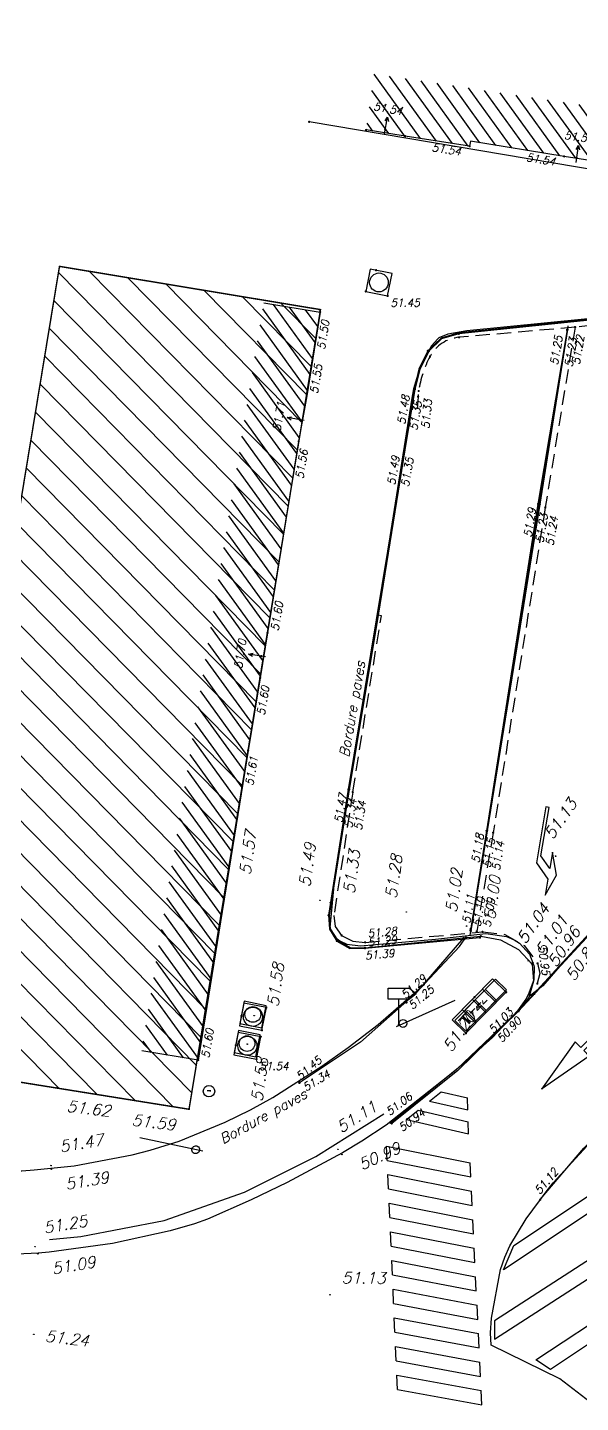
# Model space of a CAD drawing. Extents: x 661856 to 662117, y 6866905 to 6867165.
# Drawn here: x 662063.89 to 662083.25, y 6867091.68 to 6867139.79 of the extents above; entities that cross this region are included whole.
import ezdxf
from ezdxf.enums import TextEntityAlignment as Align

# ---------------------------------------------------------------- set-up
doc = ezdxf.new("R2010")
doc.units = 0
doc.linetypes.add('CONTINU', pattern=[0])
doc.linetypes.add('DISCONTINU', pattern=[0.75, 0.5, -0.25])
doc.layers.get('0').update_dxf_attribs({"linetype": 'CONTINUOUS'})
for name, color, linetype in [('BATI_PUBLIC', 7, 'CONTINU'), ('BORDURE', 7, 'CONTINU'), ('COTE_ALTI', 8, 'CONTINU'), ('FLECHAGE', 6, 'CONTINU'), ('GEO_ALTI-PIC', 7, 'CONTINUOUS'), ('GEO_ALTI-PIC_REGARDS', 5, 'CONTINUOUS'), ('GEO_ALTI-PIC_SEUILS', 1, 'CONTINUOUS'), ('GEO_ALTICOT', 7, 'CONTINUOUS'), ('GEO_BATI_DUR', 44, 'CONTINUOUS'), ('GEO_BATI_HACHURE', 44, 'CONTINUOUS'), ('GEO_BATI_SEUIL', 7, 'CONTINUOUS'), ('GEO_BORDURE', 7, 'CONTINUOUS'), ('GEO_CHANGE_REVET', 252, 'DISCONTINU'), ('GEO_ESCALIER', 7, 'CONTINUOUS'), ('GEO_LIGNE_CONT', 252, 'CONTINUOUS'), ('GEO_PANNEAU', 7, 'CONTINUOUS'), ('GEO_REGARD', 7, 'CONTINUOUS'), ('GEO_TEL_S', 6, 'CONTINUOUS'), ('GEO_TROTTOIR_BAS', 7, 'CONTINUOUS'), ('GEO_TROTTOIR_HAUT', 252, 'CONTINUOUS'), ('MARQ-SOL', 6, 'CONTINU'), ('MOB-URB_GLISSI', 6, 'CONTINU'), ('NOM_DE_VOIE', 7, 'CONTINU'), ('OBJET_ASSAINIS', 5, 'CONTINU'), ('OBJET_EAU', 4, 'CONTINU'), ('OBJET_TELECOM', 4, 'CONTINU'), ('PASSAGE_PIETON', 6, 'CONTINU'), ('SIGNAL-VERTICA', 6, 'CONTINU')]:
    doc.layers.add(name, color=color, linetype=linetype)
doc.styles.add('ITALIC', font='italic.shx', dxfattribs={"height": 0.6})
doc.styles.add('ROMANS', font='romans.shx', dxfattribs={"width": 0.95, "oblique": 13.5, "height": 5})
doc.styles.get("Standard").update_dxf_attribs({"font": 'ARIALUNI.ttf', "height": 2})

# ---------------------------------------------------------------- blocks, each defined once
blk = doc.blocks.new('PTTOPO')
at = {"color": 0, "const_width": 0.04}
blk.add_lwpolyline([(0, 0.02, 1), (0, -0.02, 1)], format="xyb", close=True, dxfattribs=at)
at = {"color": 0}
blk.add_point((0, 0), dxfattribs=at)
at = {"layer": 'GEO_ALTICOT', "style": 'ROMANS', "oblique": 13.5, "width": 0.95}
blk.add_attdef('ALT', text='', height=0.28, dxfattribs=at).set_placement((0.1, -0.1), align=Align.TOP_LEFT)
blk = doc.blocks.new('P013', base_point=(17.75, 45))
for p, q in [((17.709, 45.199), (17.75, 45.299)), ((17.75, 44.899), (17.75, 45.299)), ((17.75, 45.299), (17.789, 45.199))]:
    blk.add_line(p, q)
blk = doc.blocks.new('P349')
at = {"flags": 128}
blk.add_lwpolyline([(0.999, 0), (0.999, 0.999), (0, 0.999), (0, 0)], close=True, dxfattribs=at)
blk.add_circle((0.5, 0.5), 0.416)
blk = doc.blocks.new('P707', base_point=(80.25, 76.5))
for p, q in [((79.75, 77.699), (79.75, 78.199)), ((79.75, 78.199), (80.749, 78.199)), ((80.25, 77.699), (79.75, 77.699)), ((80.25, 76.5), (80.25, 77.699)), ((80.749, 77.699), (80.25, 77.699)), ((80.749, 78.199), (81.049, 77.949)), ((81.049, 77.949), (80.749, 77.699))]:
    blk.add_line(p, q)
blk = doc.blocks.new('P384')
for p, q in [((0, 1), (0, 0)), ((0, 1), (1, 1)), ((0.25, 0), (0.25, 1)), ((0.5, 0), (0.5, 1)), ((0.75, 0), (0.75, 1)), ((1, 1), (1, 0)), ((0, 0), (1, 0))]:
    blk.add_line(p, q)
at = {"style": 'ROMANS', "oblique": 13.5, "width": 0.95}
blk.add_text('TEL', height=0.2, dxfattribs=at).set_placement((0.254, 0.413))
blk = doc.blocks.new('*X199')
at = {"layer": 'BATI_PUBLIC', "color": 7, "linetype": 'CONTINU'}
for p, q in [((610702.99, 133637.012), (610711.099, 133628.903)), ((610704.074, 133637.059), (610711.251, 133629.882)), ((610705.416, 133636.849), (610711.404, 133630.861)), ((610706.758, 133636.638), (610711.556, 133631.84)), ((610702.837, 133636.033), (610710.946, 133627.924)), ((610708.099, 133636.428), (610711.708, 133632.819)), ((610709.441, 133636.217), (610711.861, 133633.798)), ((610710.783, 133636.007), (610712.013, 133634.777)), ((610712.125, 133635.796), (610712.166, 133635.755)), ((610702.685, 133635.054), (610710.794, 133626.945)), ((610702.532, 133634.076), (610710.641, 133625.966)), ((610702.379, 133633.097), (610710.489, 133624.987)), ((610702.227, 133632.118), (610710.336, 133624.008)), ((610702.074, 133631.14), (610710.184, 133623.03)), ((610701.921, 133630.161), (610710.031, 133622.051)), ((610701.769, 133629.182), (610709.879, 133621.072)), ((610701.616, 133628.203), (610709.727, 133620.093)), ((610701.463, 133627.225), (610709.574, 133619.114)), ((610701.311, 133626.246), (610709.422, 133618.135)), ((610701.158, 133625.267), (610709.269, 133617.156)), ((610701.005, 133624.289), (610709.117, 133616.177)), ((610700.853, 133623.31), (610708.964, 133615.198)), ((610700.7, 133622.331), (610708.812, 133614.219)), ((610700.547, 133621.352), (610708.659, 133613.24)), ((610700.395, 133620.374), (610708.507, 133612.261)), ((610672.161, 133619.191), (610683.569, 133607.784)), ((610700.242, 133619.395), (610708.354, 133611.283)), ((610673.511, 133618.973), (610684.919, 133607.565)), ((610674.861, 133618.755), (610686.269, 133607.346)), ((610671.573, 133618.648), (610682.219, 133608.003)), ((610676.21, 133618.537), (610687.619, 133607.127)), ((610677.56, 133618.318), (610688.97, 133606.909)), ((610700.089, 133618.416), (610708.202, 133610.304)), ((610678.909, 133618.1), (610690.32, 133606.69)), ((610680.259, 133617.882), (610691.67, 133606.471)), ((610671.422, 133617.668), (610680.869, 133608.221)), ((610681.609, 133617.664), (610693.02, 133606.252)), ((610682.958, 133617.445), (610694.37, 133606.033)), ((610699.937, 133617.438), (610708.05, 133609.325)), ((610684.308, 133617.227), (610695.72, 133605.815)), ((610685.658, 133617.009), (610697.071, 133605.596)), ((610687.007, 133616.791), (610698.007, 133605.791)), ((610671.27, 133616.688), (610679.519, 133608.439)), ((610688.357, 133616.572), (610698.166, 133606.763)), ((610689.707, 133616.354), (610698.324, 133607.736)), ((610699.784, 133616.459), (610707.897, 133608.346)), ((610691.056, 133616.136), (610698.483, 133608.709)), ((610692.406, 133615.917), (610699.252, 133609.071)), ((610671.119, 133615.708), (610678.19, 133608.638)), ((610693.755, 133615.699), (610700.586, 133608.869)), ((610695.105, 133615.481), (610701.919, 133608.667)), ((610699.631, 133615.48), (610707.253, 133607.858)), ((610696.455, 133615.263), (610703.253, 133608.464)), ((610697.804, 133615.044), (610704.586, 133608.262)), ((610670.968, 133614.728), (610676.86, 133608.836)), ((610699.154, 133614.826), (610705.92, 133608.06)), ((610670.816, 133613.748), (610675.53, 133609.034)), ((610670.665, 133612.768), (610674.2, 133609.233)), ((610670.514, 133611.788), (610672.871, 133609.431)), ((610670.362, 133610.808), (610671.541, 133609.63))]:
    blk.add_line(p, q, dxfattribs=at)
blk = doc.blocks.new('P25100')
at = {"linetype": 'CONTINUOUS'}
for p, q in [((0.000151, 0.017909), (0.000151, -0.000871)), ((0.000151, 0.017909), (0.500962, 0.017909)), ((0.500962, 0.017909), (0.500962, 0.086771)), ((0.500962, 0.086771), (1.001772, -0.000871)), ((0.000151, -0.019652), (0.000151, -0.000871)), ((0.000151, -0.019652), (0.500962, -0.019652)), ((0.500962, -0.088513), (1.001772, -0.000871)), ((0.500962, -0.019652), (0.500962, -0.088513)), ((0.500962, -0.088513), (0.500962, -0.069733))]:
    blk.add_line(p, q, dxfattribs=at)
blk = doc.blocks.new('P2520A')
at = {"linetype": 'CONTINUOUS'}
for p, q in [((1.117569, 0.344175), (0.745142, 0.213826)), ((1.489995, 0.213826), (1.117569, 0.344175)), ((0.838249, 0.027613), (0.000289, 0.027613)), ((0.000289, 0.027613), (0.000289, -0.028251)), ((0.745142, 0.213826), (1.024462, 0.213826)), ((1.024462, 0.213826), (0.838249, 0.027613)), ((0.968598, -0.028251), (1.210675, 0.213826)), ((1.210675, 0.213826), (1.489995, 0.213826)), ((0.000289, -0.028251), (0.968598, -0.028251))]:
    blk.add_line(p, q, dxfattribs=at)
blk = doc.blocks.new('P20100')
for p, q in [((0, 0.994), (0, 0)), ((0.999, 0.994), (0, 0.994)), ((0.999, 0), (0.999, 0.994)), ((0, 0), (0.999, 0))]:
    blk.add_line(p, q)
blk.add_circle((0.496, 0.492), 0.35)
blk = doc.blocks.new('P21100', base_point=(1, 1))
blk.add_circle((1, 1), 1)
blk.add_text('-', height=2.15).set_placement((0.5, 0.25), (1.5, 0.25), align=Align.ALIGNED)
blk = doc.blocks.new('P30600')
at = {"color": 0}
blk.add_circle((0, 0), 0.05, dxfattribs=at)
blk.add_attdef('COTE30600', text='', height=0.3).set_placement((-0.3, -0.6), align=Align.RIGHT)
blk = doc.blocks.new('P30300')
at = {"color": 0}
blk.add_circle((0, 0), 0.05, dxfattribs=at)
blk.add_attdef('COTE30300', (0.3, -0.6), '', height=0.3)
blk = doc.blocks.new('P30500')
at = {"color": 0}
blk.add_circle((0, 0), 0.05, dxfattribs=at)
blk.add_attdef('COTE30500', text='', height=0.3).set_placement((-0.3, -0.15), align=Align.RIGHT)
blk = doc.blocks.new('P30200')
at = {"color": 0}
blk.add_circle((0, 0), 0.05, dxfattribs=at)
blk.add_attdef('COTE30200', (0.3, -0.15), '', height=0.3)
blk = doc.blocks.new('P30100')
at = {"color": 0}
blk.add_circle((0, 0), 0.05, dxfattribs=at)
blk.add_attdef('COTE30100', (0.3, 0.3), '', height=0.3)
blk = doc.blocks.new('SU305')
at = {"color": 0, "linetype": 'CONTINUOUS'}
for points in [[(-0.126, 0), (1, 0.001)], [(-0.065, 0), (-0.061, 0.029), (-0.048, 0.045), (-0.032, 0.06), (-0.009, 0.068), (0.014, 0.068), (0.031, 0.062), (0.046, 0.052), (0.058, 0.038), (0.066, 0.023), (0.068, 0), (0.064, -0.02), (0.057, -0.034), (0.048, -0.047), (0.036, -0.058), (0.019, -0.065), (-0.002, -0.067), (-0.021, -0.063), (-0.034, -0.058), (-0.052, -0.042), (-0.059, -0.029), (-0.063, -0.018), (-0.065, -0.001)]]:
    blk.add_lwpolyline(points, dxfattribs=at)
blk = doc.blocks.new('P27600')
for points in [[(0, 0), (1, 0), (1, 0.4), (0, 0.4), (0, 0)], [(0.25, 0), (0.25, 0.4), (0.5, 0.4), (0.5, 0), (0.75, 0), (0.75, 0.4)]]:
    blk.add_lwpolyline(points)
blk.add_text('T', height=0.288964).set_placement((0.023187, 0.061513))

msp = doc.modelspace()

# ---------------------------------------------------------------- hatches: boundary and pattern name
at = {"layer": 'GEO_BATI_HACHURE'}
h = msp.add_hatch(dxfattribs=at)
h.set_pattern_fill('_U', color=256, scale=0.4, angle=-54.1899, style=0, pattern_type=0)
h.set_pattern_definition([(305.8101293014, (0, 0), (0.324384156739, 0.234040421417), [])])
h.paths.add_polyline_path([(662076.021, 6867138.169), (662075.743, 6867136.205), (662077.105, 6867135.988), (662079.364, 6867135.633), (662079.392, 6867135.811), (662082.67, 6867135.281), (662083.567, 6867135.134), (662086.532, 6867134.647), (662086.565, 6867134.401), (662088.046, 6867134.167), (662088.147, 6867134.374), (662089.287, 6867134.2), (662090.146, 6867134.06), (662092.64, 6867133.642), (662092.616, 6867133.535), (662093.167, 6867133.449), (662093.247, 6867133.811), (662093.372, 6867133.836), (662094.283, 6867139.47), (662092.309, 6867139.79), (662091.668, 6867135.827)])
h = msp.add_hatch(dxfattribs=at)
h.set_pattern_fill('_U', color=256, scale=0.4, angle=-54.1172, style=0, pattern_type=0)
h.set_pattern_definition([(305.882773401, (0, 0), (0.32408716122, 0.234451512965), [])])
h.paths.add_polyline_path([(662074.132, 6867129.835), (662073.662, 6867126.908), (662073.381, 6867125.31), (662072.291, 6867118.61), (662072.032, 6867117.037), (662071.611, 6867114.496), (662069.862, 6867103.664), (662067.888, 6867103.987), (662072.158, 6867130.157)])

# ---------------------------------------------------------------- linework, layer by layer
at = {"layer": 'BATI_PUBLIC', "color": 7, "linetype": 'CONTINU', "const_width": 0.05}
msp.add_lwpolyline([(662033.504, 6867113.748), (662031.966, 6867104.318), (662041.337, 6867102.838), (662059.668, 6867099.706), (662060.307, 6867103.424), (662069.544, 6867101.943), (662074.146, 6867129.92), (662065.01, 6867131.433), (662061.316, 6867109.006)], dxfattribs=at)
at = {"layer": 'BORDURE', "color": 7, "linetype": 'CONTINUOUS'}
for points in [[(662084.913, 6867129.736), (662079.262, 6867129.178), (662078.601, 6867129.059), (662078.283, 6867128.927), (662078.249, 6867128.895), (662078.036, 6867128.653), (662077.628, 6867127.919), (662077.398, 6867127.145), (662077.339, 6867126.823), (662075.874, 6867117.561), (662074.623, 6867109.903), (662074.472, 6867108.304), (662074.515, 6867108.158), (662074.68, 6867107.944), (662074.827, 6867107.836), (662075.072, 6867107.724), (662075.545, 6867107.66), (662078.167, 6867107.891), (662079.932, 6867108.088), (662080.659, 6867107.992), (662080.921, 6867107.875), (662081.105, 6867107.755), (662081.457, 6867107.371), (662081.616, 6867106.976), (662081.624, 6867106.928), (662081.61, 6867106.472), (662081.419, 6867105.941), (662081.33, 6867105.792), (662081.035, 6867105.388), (662080.169, 6867104.454), (662078.987, 6867103.402), (662078.826, 6867103.263), (662076.447, 6867101.391), (662075.597, 6867100.824), (662074.92, 6867100.416), (662072.98, 6867099.384), (662071.714, 6867098.772), (662070.185, 6867098.094), (662069.74, 6867097.94), (662068.884, 6867097.692), (662066.867, 6867097.25), (662064.654, 6867096.944), (662064.266, 6867096.906), (662062.503, 6867096.823)], [(662079.389, 6867108.027), (662079.81, 6867110.696), (662080.815, 6867116.97), (662082.812, 6867129.354)], [(662086.489, 6867111.424), (662084.905, 6867109.539), (662082.441, 6867106.861), (662081.925, 6867106.26), (662081.449, 6867105.885)], [(662059.766, 6867099.867), (662061.026, 6867099.785), (662063.691, 6867099.79), (662064.124, 6867099.82), (662065.52, 6867099.969), (662067.55, 6867100.346), (662068.189, 6867100.512), (662069.198, 6867100.832), (662070.811, 6867101.489), (662071.693, 6867101.924), (662072.476, 6867102.357), (662074.191, 6867103.449), (662075.119, 6867104.109), (662076.162, 6867104.911), (662077.781, 6867106.324), (662077.797, 6867106.339), (662079.013, 6867107.636), (662079.254, 6867107.982)]]:
    msp.add_lwpolyline(points, dxfattribs=at)
at = {"layer": 'GEO_BATI_DUR'}
for p, q in [((662077.105, 6867135.988, 51.54), (662075.743, 6867136.205, 51.539)), ((662079.364, 6867135.633, 51.539), (662077.105, 6867135.988, 51.54)), ((662079.392, 6867135.811, 51.546), (662079.364, 6867135.633, 51.546)), ((662082.67, 6867135.281, 51.546), (662079.392, 6867135.811, 51.546)), ((662083.567, 6867135.134, 51.542), (662082.67, 6867135.281, 51.541)), ((662072.158, 6867130.157, 51.499), (662074.132, 6867129.835, 51.499)), ((662074.132, 6867129.835, 51.499), (662073.662, 6867126.908, 51.549)), ((662073.662, 6867126.908, 51.549), (662073.381, 6867125.31, 51.558)), ((662073.381, 6867125.31, 51.558), (662072.291, 6867118.61, 51.597)), ((662072.291, 6867118.61, 51.597), (662072.032, 6867117.037, 51.603)), ((662072.032, 6867117.037, 51.603), (662071.611, 6867114.496, 51.607)), ((662071.611, 6867114.496, 51.607), (662069.862, 6867103.664, 51.601)), ((662069.862, 6867103.664, 51.499), (662067.888, 6867103.987, 51.499))]:
    msp.add_line(p, q, dxfattribs=at)
at = {"layer": 'GEO_BORDURE'}
msp.add_polyline3d([(662079.155, 6867107.936, 51.113), (662077.473, 6867105.992, 51.187), (662075.546, 6867104.292, 51.261), (662073.409, 6867102.864, 51.335)], dxfattribs=at)
at = {"layer": 'GEO_CHANGE_REVET', "elevation": 51.222, "flags": 128}
msp.add_lwpolyline([(662083.056, 6867129.307), (662078.995, 6867128.95, 0.253239), (662077.978, 6867128.279, 0.086009), (662077.58, 6867127.072), (662077.562, 6867126.873), (662077.517, 6867126.375), (662077.328, 6867126.407)], format="xyb", dxfattribs=at)
at = {"layer": 'GEO_CHANGE_REVET'}
for points in [[(662097.486, 6867132.839, 50.903), (662096.257, 6867131.98, 50.948), (662094.893, 6867131.358, 50.993), (662091.942, 6867130.476, 51.069), (662088.912, 6867129.92, 51.144), (662083.056, 6867129.307, 51.222)], [(662083.056, 6867129.307, 51.222), (662082.012, 6867122.997, 51.236), (662080.187, 6867111.617, 51.137), (662079.614, 6867108.167, 51.088)], [(662075.273, 6867113.04, 51.341), (662076.275, 6867119.207, 51.362), (662076.159, 6867119.225, 51.362)], [(662075.273, 6867113.04, 51.341), (662074.614, 6867108.727, 51.314), (662074.656, 6867108.339, 51.312), (662074.885, 6867108.024, 51.31), (662075.272, 6867107.82, 51.294), (662075.707, 6867107.782, 51.279), (662079.817, 6867108.149, 51.087), (662080.593, 6867108.06, 51.053), (662081.272, 6867107.673, 51.019), (662081.743, 6867107.049, 50.985), (662081.821, 6867106.694, 50.965), (662081.734, 6867106.34, 50.945)]]:
    msp.add_polyline3d(points, dxfattribs=at)
at = {"layer": 'GEO_ESCALIER'}
msp.add_polyline3d([(662094.408, 6867139.457, 51.367), (662093.36, 6867133.181, 51.268), (662073.748, 6867136.488, 51.447)], dxfattribs=at)
at = {"layer": 'GEO_LIGNE_CONT'}
msp.add_polyline3d([(662081.835, 6867098.781, 51.121), (662083.358, 6867100.579, 51.087), (662085.231, 6867102.412, 51.101), (662087.994, 6867105.259, 51.088), (662090.489, 6867108.362, 51.044), (662091.549, 6867109.8, 51.049), (662095.102, 6867114.826, 50.974), (662097.41, 6867117.823, 50.93), (662095.405, 6867114.594, 50.964), (662093.975, 6867111.959, 50.996), (662093.038, 6867110.186, 50.998), (662091.898, 6867107.732, 50.998), (662090.344, 6867103.979, 51.055), (662087.865, 6867097.445, 51.079), (662087.254, 6867095.629, 51.081)], dxfattribs=at)
at = {"layer": 'GEO_TROTTOIR_BAS'}
for points in [[(662096.403, 6867132.323, 50.969), (662094.823, 6867131.534, 51.004), (662092.912, 6867130.911, 51.041), (662088.94, 6867130.11, 51.154), (662078.987, 6867129.074, 51.299), (662078.386, 6867128.901, 51.309), (662077.938, 6867128.465, 51.318), (662077.625, 6867127.824, 51.335), (662077.451, 6867127.132, 51.353), (662077.092, 6867125.014, 51.355)], [(662082.796, 6867129.221, 51.23), (662081.821, 6867123.108, 51.227), (662079.975, 6867111.688, 51.146), (662079.406, 6867108.181, 51.1)], [(662077.092, 6867125.014, 51.355), (662076.159, 6867119.225, 51.362), (662075.148, 6867113.125, 51.344)], [(662090.522, 6867117.039, 50.823), (662089.546, 6867115.564, 50.763), (662086.912, 6867111.809, 50.858), (662086.2, 6867110.89, 50.864), (662085.405, 6867110.042, 50.871), (662081.074, 6867105.371, 50.9), (662078.953, 6867103.3, 50.919), (662076.638, 6867101.448, 50.938)], [(662075.148, 6867113.125, 51.344), (662074.45, 6867108.735, 51.313)], [(662074.45, 6867108.735, 51.313), (662074.489, 6867108.261, 51.314), (662074.744, 6867107.861, 51.316), (662075.189, 6867107.608, 51.3), (662075.7, 6867107.595, 51.285), (662079.155, 6867107.936, 51.113), (662079.756, 6867107.997, 51.098), (662080.451, 6867107.87, 51.065), (662081.072, 6867107.534, 51.032), (662081.558, 6867107.022, 50.999), (662081.606, 6867106.424, 50.966), (662081.437, 6867105.849, 50.933), (662081.074, 6867105.371, 50.9)]]:
    msp.add_polyline3d(points, dxfattribs=at)
at = {"layer": 'GEO_TROTTOIR_HAUT'}
for points in [[(662099.035, 6867138.281, 51.107), (662098.062, 6867134.302, 51.075), (662097.855, 6867133.715, 51.062), (662097.437, 6867133.111, 51.057), (662096.946, 6867132.685, 51.071), (662096.39, 6867132.348, 51.084), (662094.806, 6867131.563, 51.113), (662092.911, 6867130.939, 51.157), (662088.954, 6867130.12, 51.253), (662078.985, 6867129.105, 51.414), (662078.368, 6867128.923, 51.424), (662077.904, 6867128.479, 51.434), (662077.588, 6867127.834, 51.457), (662077.427, 6867127.135, 51.48), (662077.07, 6867124.999, 51.494), (662075.119, 6867113.127, 51.467), (662074.428, 6867108.731, 51.423), (662074.466, 6867108.245, 51.432), (662074.721, 6867107.829, 51.44), (662075.177, 6867107.569, 51.414), (662075.702, 6867107.576, 51.387), (662079.726, 6867107.952, 51.175)], [(662082.775, 6867129.211, 51.248), (662081.757, 6867123.118, 51.294), (662079.954, 6867111.684, 51.179), (662079.39, 6867108.206, 51.11)], [(662095.382, 6867125.602, 51.017), (662093.237, 6867121.616, 51.013), (662090.931, 6867117.721, 51.008), (662086.893, 6867111.833, 50.968), (662085.365, 6867110.072, 50.934), (662081.076, 6867105.403, 51.034), (662078.922, 6867103.343, 51.047), (662076.602, 6867101.471, 51.059)]]:
    msp.add_polyline3d(points, dxfattribs=at)
at = {"layer": 'MARQ-SOL', "color": 6, "linetype": 'CONTINUOUS'}
msp.add_lwpolyline([(662084.644, 6867090.884), (662082.524, 6867092.517), (662080.119, 6867093.689), (662080.092, 6867094.119), (662080.132, 6867094.629), (662080.44, 6867096.336), (662080.594, 6867096.769), (662080.772, 6867097.163), (662081.341, 6867098.115), (662082.039, 6867099.05), (662082.293, 6867099.369), (662083.604, 6867100.806), (662083.638, 6867100.839), (662085.482, 6867102.629), (662087.802, 6867104.998), (662088.48, 6867105.78), (662089.755, 6867107.371), (662089.92, 6867107.582), (662091.646, 6867109.887), (662093.869, 6867113.072), (662096.664, 6867116.858)], dxfattribs=at)
for points in [[(662089.737, 6867103.048, 51.079), (662089.426, 6867102.236, 51.09), (662080.552, 6867096.331, 51.181), (662080.911, 6867097.172, 51.169)], [(662080.241, 6867094.538, 51.165), (662080.234, 6867093.898, 51.154), (662088.259, 6867099.079, 51.107), (662088.546, 6867099.901, 51.096)], [(662087.493, 6867097.003, 51.127), (662087.204, 6867096.172, 51.135), (662082.195, 6867092.843, 51.159), (662081.677, 6867093.174, 51.145)]]:
    msp.add_polyline3d(points, close=True, dxfattribs=at)
at = {"layer": 'MOB-URB_GLISSI', "color": 6, "linetype": 'CONTINUOUS'}
msp.add_lwpolyline([(662065.754, 6867097.491), (662068.675, 6867098.054), (662071.481, 6867099.04), (662073.987, 6867100.295), (662076.361, 6867101.785)], dxfattribs=at)
at = {"layer": 'MOB-URB_GLISSI', "color": 6, "linetype": 'CONTINU'}
msp.add_lwpolyline([(662064.661, 6867097.387), (662065.754, 6867097.491)], dxfattribs=at)
at = {"layer": 'PASSAGE_PIETON', "color": 6, "linetype": 'CONTINU'}
for p, q in [((662077.964, 6867102.228), (662078.369, 6867102.547)), ((662078.369, 6867102.547), (662079.292, 6867102.341)), ((662079.304, 6867101.923), (662079.292, 6867102.341)), ((662077.154, 6867101.59), (662077.559, 6867101.909)), ((662077.559, 6867101.909), (662079.316, 6867101.506)), ((662077.964, 6867102.228), (662079.304, 6867101.923)), ((662077.154, 6867101.59), (662079.328, 6867101.088)), ((662079.328, 6867101.088), (662079.316, 6867101.506)), ((662076.482, 6867100.156), (662076.46, 6867100.657)), ((662076.46, 6867100.657), (662079.386, 6867100.072)), ((662076.482, 6867100.156), (662079.41, 6867099.574)), ((662079.41, 6867099.574), (662079.386, 6867100.072)), ((662076.527, 6867099.154), (662076.504, 6867099.655)), ((662076.504, 6867099.655), (662079.434, 6867099.075)), ((662076.527, 6867099.154), (662079.457, 6867098.577)), ((662079.457, 6867098.577), (662079.434, 6867099.075)), ((662076.571, 6867098.152), (662076.549, 6867098.653)), ((662076.549, 6867098.653), (662079.481, 6867098.079)), ((662076.571, 6867098.152), (662079.505, 6867097.581)), ((662079.505, 6867097.581), (662079.481, 6867098.079)), ((662076.616, 6867097.151), (662076.594, 6867097.651)), ((662076.594, 6867097.651), (662079.528, 6867097.083)), ((662076.616, 6867097.151), (662079.552, 6867096.584)), ((662079.552, 6867096.584), (662079.528, 6867097.083)), ((662076.661, 6867096.149), (662076.638, 6867096.65)), ((662076.638, 6867096.65), (662079.576, 6867096.086)), ((662076.661, 6867096.149), (662079.599, 6867095.588)), ((662079.599, 6867095.588), (662079.576, 6867096.086)), ((662076.705, 6867095.147), (662076.683, 6867095.648)), ((662076.683, 6867095.648), (662079.623, 6867095.09)), ((662076.705, 6867095.147), (662079.647, 6867094.592)), ((662079.647, 6867094.592), (662079.623, 6867095.09)), ((662076.75, 6867094.145), (662076.727, 6867094.646)), ((662076.727, 6867094.646), (662079.67, 6867094.094)), ((662076.75, 6867094.145), (662079.694, 6867093.595)), ((662079.694, 6867093.595), (662079.67, 6867094.094)), ((662076.794, 6867093.143), (662076.772, 6867093.644)), ((662076.772, 6867093.644), (662079.718, 6867093.097)), ((662076.794, 6867093.143), (662079.741, 6867092.599)), ((662076.839, 6867092.141), (662076.817, 6867092.642)), ((662076.817, 6867092.642), (662079.765, 6867092.101)), ((662079.741, 6867092.599), (662079.718, 6867093.097)), ((662076.839, 6867092.141), (662079.789, 6867091.603)), ((662079.789, 6867091.603), (662079.765, 6867092.101))]:
    msp.add_line(p, q, dxfattribs=at)

# ---------------------------------------------------------------- block references
at = {"layer": 'BATI_PUBLIC', "color": 7, "linetype": 'CONTINU', "rotation": 359.5109627095217}
msp.add_blockref('*X199', (50243.611, 6738711.553), dxfattribs=at)
at = {"layer": 'COTE_ALTI', "color": 8}
ref = msp.add_blockref('P30100', (662082.372, 6867110.798, 51.133), dxfattribs=dict(at, xscale=0.1999999998396623, yscale=0.1999999998396623, rotation=55.31096356693842))
ref.add_attrib('COTE30100', '51.13', (662082.271, 6867111.354, 51.133), dxfattribs={"color": 8, "height": 0.4, "rotation": 55.311, "style": 'ITALIC'})
ref = msp.add_blockref('P30300', (662070.852, 6867109.835, 51.57), dxfattribs=dict(at, xscale=0.1999999997794366, yscale=0.1999999997794366, rotation=82.31096289745125))
ref.add_attrib('COTE30300', '51.57', (662071.699, 6867110.124, 51.57), dxfattribs={"color": 8, "height": 0.4, "rotation": 82.311, "style": 'ITALIC'})
ref = msp.add_blockref('P30100', (662074.126, 6867109.254, 51.493), dxfattribs=dict(at, xscale=0.1999999997794366, yscale=0.1999999997794366, rotation=82.31096289745125))
ref.add_attrib('COTE30100', '51.49', (662073.784, 6867109.704, 51.493), dxfattribs={"color": 8, "height": 0.4, "rotation": 82.311, "style": 'ITALIC'})
ref = msp.add_blockref('P30300', (662074.49, 6867109.173, 51.334), dxfattribs=dict(at, xscale=0.1999999997794366, yscale=0.1999999997794366, rotation=82.31096289745125))
ref.add_attrib('COTE30300', '51.33', (662075.336, 6867109.462, 51.334), dxfattribs={"color": 8, "height": 0.4, "rotation": 82.311, "style": 'ITALIC'})
ref = msp.add_blockref('P30100', (662077.151, 6867108.845, 51.284), dxfattribs=dict(at, xscale=0.1999999997794366, yscale=0.1999999997794366, rotation=82.31096289745125))
ref.add_attrib('COTE30100', '51.28', (662076.808, 6867109.295, 51.284), dxfattribs={"color": 8, "height": 0.4, "rotation": 82.311, "style": 'ITALIC'})
ref = msp.add_blockref('P30100', (662079.259, 6867108.352, 51.019), dxfattribs=dict(at, xscale=0.1999999997794366, yscale=0.1999999997794366, rotation=82.31096289745125))
ref.add_attrib('COTE30100', '51.02', (662078.916, 6867108.802, 51.019), dxfattribs={"color": 8, "height": 0.4, "rotation": 82.311, "style": 'ITALIC'})
ref = msp.add_blockref('P30300', (662079.405, 6867108.268, 51.004), dxfattribs=dict(at, xscale=0.1999999997794366, yscale=0.1999999997794366, rotation=82.31096289745125))
ref.add_attrib('COTE30300', '51.00', (662080.252, 6867108.557, 51.004), dxfattribs={"color": 8, "height": 0.4, "rotation": 82.311, "style": 'ITALIC'})
ref = msp.add_blockref('P30100', (662081.417, 6867107.14, 51.037), dxfattribs=dict(at, xscale=0.1999999998396623, yscale=0.1999999998396623, rotation=55.31096356693842))
ref.add_attrib('COTE30100', '51.04', (662081.315, 6867107.696, 51.037), dxfattribs={"color": 8, "height": 0.4, "rotation": 55.311, "style": 'ITALIC'})
ref = msp.add_blockref('P30200', (662081.576, 6867107.069, 51.008), dxfattribs=dict(at, xscale=0.1999999998396623, yscale=0.1999999998396623, rotation=55.31096356693842))
ref.add_attrib('COTE30200', '51.01', (662081.968, 6867107.284, 51.008), dxfattribs={"color": 8, "height": 0.4, "rotation": 55.311, "style": 'ITALIC'})
ref = msp.add_blockref('P30200', (662082.003, 6867106.664, 50.956), dxfattribs=dict(at, xscale=0.1999999998396623, yscale=0.1999999998396623, rotation=55.31096356693842))
ref.add_attrib('COTE30200', '50.96', (662082.395, 6867106.879, 50.956), dxfattribs={"color": 8, "height": 0.4, "rotation": 55.311, "style": 'ITALIC'})
ref = msp.add_blockref('P30300', (662082.14, 6867106.52, 50.876), dxfattribs=dict(at, xscale=0.1999999998396623, yscale=0.1999999998396623, rotation=55.31096356693842))
ref.add_attrib('COTE30300', '50.88', (662083.026, 6867106.394, 50.876), dxfattribs={"color": 8, "height": 0.4, "rotation": 55.311, "style": 'ITALIC'})
ref = msp.add_blockref('P30300', (662071.823, 6867105.216, 51.583), dxfattribs=dict(at, xscale=0.1999999997794366, yscale=0.1999999997794366, rotation=82.31096289745125))
ref.add_attrib('COTE30300', '51.58', (662072.669, 6867105.506, 51.583), dxfattribs={"color": 8, "height": 0.4, "rotation": 82.311, "style": 'ITALIC'})
ref = msp.add_blockref('P30500', (662079.675, 6867105.623, 51.2), dxfattribs=dict(at, xscale=0.1999999998396623, yscale=0.1999999998396623, rotation=55.31096356693842))
ref.add_attrib('COTE30500', '51.20', dxfattribs={"color": 8, "height": 0.4, "rotation": 55.311, "style": 'ITALIC'}).set_placement((662079.611, 6867105.181, 51.2), align=Align.RIGHT)
ref = msp.add_blockref('P30600', (662071.581, 6867104.22, 51.584), dxfattribs=dict(at, xscale=0.1999999997794366, yscale=0.1999999997794366, rotation=82.31096289745125))
ref.add_attrib('COTE30600', '51.58', dxfattribs={"color": 8, "height": 0.4, "rotation": 82.311, "style": 'ITALIC'}).set_placement((662072.321, 6867103.717, 51.584), align=Align.RIGHT)
ref = msp.add_blockref('P30300', (662064.938, 6867102.705, 51.617), dxfattribs=dict(at, xscale=0.2000000000407666, yscale=0.2000000000407666, rotation=353.2109651815743))
ref.add_attrib('COTE30300', '51.62', (662065.241, 6867101.863, 51.617), dxfattribs={"color": 8, "height": 0.4, "rotation": 353.211, "style": 'ITALIC'})
ref = msp.add_blockref('P30600', (662069.544, 6867101.943, 51.595), dxfattribs=dict(at, xscale=0.2000000000407666, yscale=0.2000000000407666, rotation=353.2109651815743))
ref.add_attrib('COTE30600', '51.59', dxfattribs={"color": 8, "height": 0.4, "rotation": 353.211, "style": 'ITALIC'}).set_placement((662069.052, 6867101.196, 51.595), align=Align.RIGHT)
ref = msp.add_blockref('P30100', (662074.755, 6867100.541, 51.108), dxfattribs=dict(at, xscale=0.1999999999976683, yscale=0.1999999999976683, rotation=32.81096422285852))
ref.add_attrib('COTE30100', '51.11', (662074.875, 6867101.094, 51.108), dxfattribs={"color": 8, "height": 0.4, "rotation": 32.811, "style": 'ITALIC'})
ref = msp.add_blockref('P30100', (662064.717, 6867099.974, 51.474), dxfattribs=dict(at, xscale=0.2000000001394733, yscale=0.2000000001394733, rotation=9.41096489302304))
ref.add_attrib('COTE30100', '51.47', (662065.046, 6867100.434, 51.474), dxfattribs={"color": 8, "height": 0.4, "rotation": 9.411, "style": 'ITALIC'})
ref = msp.add_blockref('P30300', (662074.898, 6867100.359, 50.987), dxfattribs=dict(at, xscale=0.2000000001980847, yscale=0.2000000001980847, rotation=24.71096449990091))
ref.add_attrib('COTE30300', '50.99', (662075.595, 6867099.8, 50.987), dxfattribs={"color": 8, "height": 0.4, "rotation": 24.711, "style": 'ITALIC'})
ref = msp.add_blockref('P30300', (662064.722, 6867099.847, 51.386), dxfattribs=dict(at, xscale=0.2000000001394733, yscale=0.2000000001394733, rotation=9.41096489302304))
ref.add_attrib('COTE30300', '51.39', (662065.247, 6867099.123, 51.386), dxfattribs={"color": 8, "height": 0.4, "rotation": 9.411, "style": 'ITALIC'})
ref = msp.add_blockref('P30100', (662064.158, 6867097.135, 51.245), dxfattribs=dict(at, xscale=0.2000000001394733, yscale=0.2000000001394733, rotation=9.41096489302304))
ref.add_attrib('COTE30100', '51.25', (662064.487, 6867097.595, 51.245), dxfattribs={"color": 8, "height": 0.4, "rotation": 9.411, "style": 'ITALIC'})
ref = msp.add_blockref('P30300', (662064.252, 6867096.887, 51.09), dxfattribs=dict(at, xscale=0.2000000001394733, yscale=0.2000000001394733, rotation=9.41096489302304))
ref.add_attrib('COTE30300', '51.09', (662064.777, 6867096.163, 51.09), dxfattribs={"color": 8, "height": 0.4, "rotation": 9.411, "style": 'ITALIC'})
ref = msp.add_blockref('P30100', (662074.479, 6867095.454, 51.126), dxfattribs=dict(at, xscale=0.1999999999095632, yscale=0.1999999999095632, rotation=359.5109626559351))
ref.add_attrib('COTE30100', '51.13', (662074.882, 6867095.851, 51.126), dxfattribs={"color": 8, "height": 0.4, "rotation": 359.511, "style": 'ITALIC'})
ref = msp.add_blockref('P30200', (662064.113, 6867094.067, 51.239), dxfattribs=dict(at, xscale=0.2000000000407666, yscale=0.2000000000407666, rotation=353.2109651815743))
ref.add_attrib('COTE30200', '51.24', (662064.487, 6867093.821, 51.239), dxfattribs={"color": 8, "height": 0.4, "rotation": 353.211, "style": 'ITALIC'})
at = {"layer": 'FLECHAGE', "color": 6, "linetype": 'CONTINU'}
for name, p, xscale, yscale, rotation in [('P2520A', (662082.093, 6867112.516), 2.050726000191565, 2.050726000191565, 260.2507627108995), ('P25100', (662084.728, 6867105.452), 3.990222000095059, 3.990222000095059, 224.6835627108013)]:
    msp.add_blockref(name, p, dxfattribs=dict(at, xscale=xscale, yscale=yscale, rotation=rotation))
at = {"layer": 'GEO_ALTI-PIC'}
for p in [(662073.748, 6867136.488, 51.447), (662075.743, 6867136.205, 51.539), (662077.105, 6867135.988, 51.54), (662078.985, 6867129.105, 51.414), (662078.987, 6867129.074, 51.299), (662078.995, 6867128.95, 51.301), (662077.904, 6867128.479, 51.434), (662077.938, 6867128.465, 51.318), (662077.978, 6867128.279, 51.316), (662077.562, 6867126.873, 51.336), (662076.159, 6867119.225, 51.362), (662074.428, 6867108.731, 51.423), (662074.45, 6867108.735, 51.313), (662074.885, 6867108.024, 51.31), (662079.756, 6867107.997, 51.098), (662079.817, 6867108.149, 51.087), (662074.721, 6867107.829, 51.44), (662074.744, 6867107.861, 51.316), (662079.155, 6867107.936, 51.113), (662079.726, 6867107.952, 51.175), (662081.541, 6867107.048, 51.044), (662081.743, 6867107.049, 50.985), (662081.558, 6867107.022, 50.999), (662079.537, 6867105.866, 51.193), (662080.645, 6867106.038, 51.143), (662081.626, 6867105.975, 50.935), (662076.889, 6867104.9, 51.227), (662079.234, 6867104.601, 51.143)]:
    msp.add_blockref('PTTOPO', p, dxfattribs=at)
ref = msp.add_blockref('PTTOPO', (662079.364, 6867135.633, 51.539), dxfattribs=at)
ref.add_attrib('ALT', '51.54', dxfattribs={"layer": 'GEO_ALTICOT', "height": 0.28, "rotation": 351.0662, "style": 'ROMANS', "oblique": 13.5, "width": 0.95}).set_placement((662078.069, 6867135.742, 51.539), align=Align.TOP_LEFT)
ref = msp.add_blockref('PTTOPO', (662082.67, 6867135.281, 51.541), dxfattribs=at)
ref.add_attrib('ALT', '51.54', dxfattribs={"layer": 'GEO_ALTICOT', "height": 0.28, "rotation": 350.826, "style": 'ROMANS', "oblique": 13.5, "width": 0.95}).set_placement((662081.376, 6867135.396, 51.541), align=Align.TOP_LEFT)
ref = msp.add_blockref('PTTOPO', (662074.132, 6867129.835, 51.499), dxfattribs=at)
ref.add_attrib('ALT', '51.50', dxfattribs={"layer": 'GEO_ALTICOT', "height": 0.28, "rotation": 80.8828, "style": 'ROMANS', "oblique": 13.5, "width": 0.95}).set_placement((662074.021, 6867128.554, 51.499), align=Align.TOP_LEFT)
ref = msp.add_blockref('PTTOPO', (662082.775, 6867129.211, 51.248), dxfattribs=at)
ref.add_attrib('ALT', '51.25', dxfattribs={"layer": 'GEO_ALTICOT', "height": 0.28, "rotation": 80.5092, "style": 'ROMANS', "oblique": 13.5, "width": 0.95}).set_placement((662082.177, 6867128.011, 51.248), align=Align.TOP_LEFT)
ref = msp.add_blockref('PTTOPO', (662082.796, 6867129.221, 51.23), dxfattribs=at)
ref.add_attrib('ALT', '51.23', dxfattribs={"layer": 'GEO_ALTICOT', "height": 0.28, "rotation": 80.9339, "style": 'ROMANS', "oblique": 13.5, "width": 0.95}).set_placement((662082.687, 6867127.94, 51.23), align=Align.TOP_LEFT)
ref = msp.add_blockref('PTTOPO', (662083.056, 6867129.307, 51.222), dxfattribs=at)
ref.add_attrib('ALT', '51.22', dxfattribs={"layer": 'GEO_ALTICOT', "height": 0.28, "rotation": 80.6053, "style": 'ROMANS', "oblique": 13.5, "width": 0.95}).set_placement((662082.939, 6867128.027, 51.222), align=Align.TOP_LEFT)
ref = msp.add_blockref('PTTOPO', (662073.662, 6867126.908, 51.549), dxfattribs=at)
ref.add_attrib('ALT', '51.55', dxfattribs={"layer": 'GEO_ALTICOT', "height": 0.28, "rotation": 80.8828, "style": 'ROMANS', "oblique": 13.5, "width": 0.95}).set_placement((662073.773, 6867127.008, 51.549), align=Align.TOP_LEFT)
ref = msp.add_blockref('PTTOPO', (662077.427, 6867127.135, 51.48), dxfattribs=at)
ref.add_attrib('ALT', '51.48', dxfattribs={"layer": 'GEO_ALTICOT', "height": 0.28, "rotation": 80.5181, "style": 'ROMANS', "oblique": 13.5, "width": 0.95}).set_placement((662076.829, 6867125.935, 51.48), align=Align.TOP_LEFT)
ref = msp.add_blockref('PTTOPO', (662077.451, 6867127.132, 51.353), dxfattribs=at)
ref.add_attrib('ALT', '51.35', dxfattribs={"layer": 'GEO_ALTICOT', "height": 0.28, "rotation": 80.3824, "style": 'ROMANS', "oblique": 13.5, "width": 0.95}).set_placement((662077.251, 6867125.728, 51.353), align=Align.TOP_LEFT)
ref = msp.add_blockref('PTTOPO', (662077.58, 6867127.072, 51.329), dxfattribs=at)
ref.add_attrib('ALT', '51.33', dxfattribs={"layer": 'GEO_ALTICOT', "height": 0.28, "rotation": 84.8393, "style": 'ROMANS', "oblique": 13.5, "width": 0.95}).set_placement((662077.675, 6867125.771, 51.329), align=Align.TOP_LEFT)
ref = msp.add_blockref('PTTOPO', (662073.381, 6867125.31, 51.558), dxfattribs=at)
ref.add_attrib('ALT', '51.56', dxfattribs={"layer": 'GEO_ALTICOT', "height": 0.28, "rotation": 80.763, "style": 'ROMANS', "oblique": 13.5, "width": 0.95}).set_placement((662073.267, 6867124.03, 51.558), align=Align.TOP_LEFT)
ref = msp.add_blockref('PTTOPO', (662077.07, 6867124.999, 51.494), dxfattribs=at)
ref.add_attrib('ALT', '51.49', dxfattribs={"layer": 'GEO_ALTICOT', "height": 0.28, "rotation": 80.6644, "style": 'ROMANS', "oblique": 13.5, "width": 0.95}).set_placement((662076.478, 6867123.811, 51.494), align=Align.TOP_LEFT)
ref = msp.add_blockref('PTTOPO', (662077.092, 6867125.014, 51.355), dxfattribs=at)
ref.add_attrib('ALT', '51.35', dxfattribs={"layer": 'GEO_ALTICOT', "height": 0.28, "rotation": 80.3824, "style": 'ROMANS', "oblique": 13.5, "width": 0.95}).set_placement((662076.961, 6867123.751, 51.355), align=Align.TOP_LEFT)
ref = msp.add_blockref('PTTOPO', (662081.757, 6867123.118, 51.294), dxfattribs=at)
ref.add_attrib('ALT', '51.29', dxfattribs={"layer": 'GEO_ALTICOT', "height": 0.28, "rotation": 81.0399, "style": 'ROMANS', "oblique": 13.5, "width": 0.95}).set_placement((662081.257, 6867121.985, 51.294), align=Align.TOP_LEFT)
ref = msp.add_blockref('PTTOPO', (662081.821, 6867123.108, 51.227), dxfattribs=at)
ref.add_attrib('ALT', '51.23', dxfattribs={"layer": 'GEO_ALTICOT', "height": 0.28, "rotation": 80.8158, "style": 'ROMANS', "oblique": 13.5, "width": 0.95}).set_placement((662081.667, 6867121.793, 51.227), align=Align.TOP_LEFT)
ref = msp.add_blockref('PTTOPO', (662082.012, 6867122.997, 51.236), dxfattribs=at)
ref.add_attrib('ALT', '51.24', dxfattribs={"layer": 'GEO_ALTICOT', "height": 0.28, "rotation": 80.8923, "style": 'ROMANS', "oblique": 13.5, "width": 0.95}).set_placement((662082.021, 6867121.687, 51.236), align=Align.TOP_LEFT)
ref = msp.add_blockref('PTTOPO', (662072.291, 6867118.61, 51.597), dxfattribs=at)
ref.add_attrib('ALT', '51.60', dxfattribs={"layer": 'GEO_ALTICOT', "height": 0.28, "rotation": 80.763, "style": 'ROMANS', "oblique": 13.5, "width": 0.95}).set_placement((662072.402, 6867118.71, 51.597), align=Align.TOP_LEFT)
ref = msp.add_blockref('PTTOPO', (662072.032, 6867117.037, 51.603), dxfattribs=at)
ref.add_attrib('ALT', '51.60', dxfattribs={"layer": 'GEO_ALTICOT', "height": 0.28, "rotation": 80.594, "style": 'ROMANS', "oblique": 13.5, "width": 0.95}).set_placement((662071.914, 6867115.757, 51.603), align=Align.TOP_LEFT)
ref = msp.add_blockref('PTTOPO', (662071.611, 6867114.496, 51.607), dxfattribs=at)
ref.add_attrib('ALT', '51.61', dxfattribs={"layer": 'GEO_ALTICOT', "height": 0.28, "rotation": 80.8303, "style": 'ROMANS', "oblique": 13.5, "width": 0.95}).set_placement((662071.512, 6867113.295, 51.607), align=Align.TOP_LEFT)
ref = msp.add_blockref('PTTOPO', (662075.119, 6867113.127, 51.467), dxfattribs=at)
ref.add_attrib('ALT', '51.47', dxfattribs={"layer": 'GEO_ALTICOT', "height": 0.28, "rotation": 81.0664, "style": 'ROMANS', "oblique": 13.5, "width": 0.95}).set_placement((662074.633, 6867111.995, 51.467), align=Align.TOP_LEFT)
ref = msp.add_blockref('PTTOPO', (662075.148, 6867113.125, 51.344), dxfattribs=at)
ref.add_attrib('ALT', '51.34', dxfattribs={"layer": 'GEO_ALTICOT', "height": 0.28, "rotation": 80.5936, "style": 'ROMANS', "oblique": 13.5, "width": 0.95}).set_placement((662074.977, 6867111.812, 51.344), align=Align.TOP_LEFT)
ref = msp.add_blockref('PTTOPO', (662075.273, 6867113.04, 51.341), dxfattribs=at)
ref.add_attrib('ALT', '51.34', dxfattribs={"layer": 'GEO_ALTICOT', "height": 0.28, "rotation": 81.309, "style": 'ROMANS', "oblique": 13.5, "width": 0.95}).set_placement((662075.31, 6867111.733, 51.341), align=Align.TOP_LEFT)
ref = msp.add_blockref('PTTOPO', (662079.954, 6867111.684, 51.179), dxfattribs=at)
ref.add_attrib('ALT', '51.18', dxfattribs={"layer": 'GEO_ALTICOT', "height": 0.28, "rotation": 80.7909, "style": 'ROMANS', "oblique": 13.5, "width": 0.95}).set_placement((662079.426, 6867110.593, 51.179), align=Align.TOP_LEFT)
ref = msp.add_blockref('PTTOPO', (662079.975, 6867111.688, 51.146), dxfattribs=at)
ref.add_attrib('ALT', '51.15', dxfattribs={"layer": 'GEO_ALTICOT', "height": 0.28, "rotation": 80.7912, "style": 'ROMANS', "oblique": 13.5, "width": 0.95}).set_placement((662079.821, 6867110.431, 51.146), align=Align.TOP_LEFT)
ref = msp.add_blockref('PTTOPO', (662080.187, 6867111.617, 51.137), dxfattribs=at)
ref.add_attrib('ALT', '51.14', dxfattribs={"layer": 'GEO_ALTICOT', "height": 0.28, "rotation": 80.5565, "style": 'ROMANS', "oblique": 13.5, "width": 0.95}).set_placement((662080.139, 6867110.328, 51.137), align=Align.TOP_LEFT)
ref = msp.add_blockref('PTTOPO', (662079.39, 6867108.206, 51.11), dxfattribs=at)
ref.add_attrib('ALT', '51.11', dxfattribs={"layer": 'GEO_ALTICOT', "height": 0.28, "rotation": 80.7909, "style": 'ROMANS', "oblique": 13.5, "width": 0.95}).set_placement((662079.106, 6867108.473, 51.11), align=Align.TOP_LEFT)
ref = msp.add_blockref('PTTOPO', (662079.406, 6867108.181, 51.1), dxfattribs=at)
ref.add_attrib('ALT', '51.10', dxfattribs={"layer": 'GEO_ALTICOT', "height": 0.28, "rotation": 80.7912, "style": 'ROMANS', "oblique": 13.5, "width": 0.95}).set_placement((662079.47, 6867108.367, 51.1), align=Align.TOP_LEFT)
ref = msp.add_blockref('PTTOPO', (662079.614, 6867108.167, 51.088), dxfattribs=at)
ref.add_attrib('ALT', '51.09', dxfattribs={"layer": 'GEO_ALTICOT', "height": 0.28, "rotation": 80.5565, "style": 'ROMANS', "oblique": 13.5, "width": 0.95}).set_placement((662079.819, 6867108.344, 51.088), align=Align.TOP_LEFT)
ref = msp.add_blockref('PTTOPO', (662075.707, 6867107.782, 51.279), dxfattribs=at)
ref.add_attrib('ALT', '51.28', dxfattribs={"layer": 'GEO_ALTICOT', "height": 0.28, "rotation": 5.1009, "style": 'ROMANS', "oblique": 13.5, "width": 0.95}).set_placement((662075.783, 6867108.231, 51.279), align=Align.TOP_LEFT)
ref = msp.add_blockref('PTTOPO', (662075.7, 6867107.595, 51.285), dxfattribs=at)
ref.add_attrib('ALT', '51.29', dxfattribs={"layer": 'GEO_ALTICOT', "height": 0.28, "rotation": 5.6375, "style": 'ROMANS', "oblique": 13.5, "width": 0.95}).set_placement((662075.783, 6867107.914, 51.285), align=Align.TOP_LEFT)
ref = msp.add_blockref('PTTOPO', (662075.702, 6867107.576, 51.387), dxfattribs=at)
ref.add_attrib('ALT', '51.39', dxfattribs={"layer": 'GEO_ALTICOT', "height": 0.28, "rotation": 5.3327, "style": 'ROMANS', "oblique": 13.5, "width": 0.95}).set_placement((662075.697, 6867107.458, 51.387), align=Align.TOP_LEFT)
ref = msp.add_blockref('PTTOPO', (662081.734, 6867106.34, 50.945), dxfattribs=at)
ref.add_attrib('ALT', '50.95', dxfattribs={"layer": 'GEO_ALTICOT', "height": 0.28, "rotation": 277.7382, "style": 'ROMANS', "oblique": 13.5, "width": 0.95}).set_placement((662082.043, 6867107.676, 50.945), align=Align.TOP_LEFT)
ref = msp.add_blockref('PTTOPO', (662077.114, 6867105.704, 51.291), dxfattribs=at)
ref.add_attrib('ALT', '51.29', dxfattribs={"layer": 'GEO_ALTICOT', "height": 0.28, "rotation": 41.4312, "style": 'ROMANS', "oblique": 13.5, "width": 0.95}).set_placement((662076.934, 6867105.997, 51.291), align=Align.TOP_LEFT)
ref = msp.add_blockref('PTTOPO', (662077.153, 6867105.677, 51.248), dxfattribs=at)
ref.add_attrib('ALT', '51.25', dxfattribs={"layer": 'GEO_ALTICOT', "height": 0.28, "rotation": 40.557, "style": 'ROMANS', "oblique": 13.5, "width": 0.95}).set_placement((662077.187, 6867105.628, 51.248), align=Align.TOP_LEFT)
ref = msp.add_blockref('PTTOPO', (662081.076, 6867105.403, 51.034), dxfattribs=at)
ref.add_attrib('ALT', '51.03', dxfattribs={"layer": 'GEO_ALTICOT', "height": 0.28, "rotation": 45.7607, "style": 'ROMANS', "oblique": 13.5, "width": 0.95}).set_placement((662079.998, 6867104.766, 51.034), align=Align.TOP_LEFT)
ref = msp.add_blockref('PTTOPO', (662081.074, 6867105.371, 50.9), dxfattribs=at)
ref.add_attrib('ALT', '50.90', dxfattribs={"layer": 'GEO_ALTICOT', "height": 0.28, "rotation": 47.162, "style": 'ROMANS', "oblique": 13.5, "width": 0.95}).set_placement((662080.295, 6867104.447, 50.9), align=Align.TOP_LEFT)
ref = msp.add_blockref('PTTOPO', (662069.862, 6867103.664, 51.601), dxfattribs=at)
ref.add_attrib('ALT', '51.60', dxfattribs={"layer": 'GEO_ALTICOT', "height": 0.28, "rotation": 80.8303, "style": 'ROMANS', "oblique": 13.5, "width": 0.95}).set_placement((662069.973, 6867103.765, 51.601), align=Align.TOP_LEFT)
ref = msp.add_blockref('PTTOPO', (662073.393, 6867102.905, 51.454), dxfattribs=at)
ref.add_attrib('ALT', '51.45', dxfattribs={"layer": 'GEO_ALTICOT', "height": 0.28, "rotation": 40.7359, "style": 'ROMANS', "oblique": 13.5, "width": 0.95}).set_placement((662073.259, 6867103.149, 51.454), align=Align.TOP_LEFT)
ref = msp.add_blockref('PTTOPO', (662073.409, 6867102.864, 51.335), dxfattribs=at)
ref.add_attrib('ALT', '51.34', dxfattribs={"layer": 'GEO_ALTICOT', "height": 0.28, "rotation": 31.3465, "style": 'ROMANS', "oblique": 13.5, "width": 0.95}).set_placement((662073.492, 6867102.8, 51.335), align=Align.TOP_LEFT)
ref = msp.add_blockref('PTTOPO', (662076.602, 6867101.471, 51.059), dxfattribs=at)
ref.add_attrib('ALT', '51.06', dxfattribs={"layer": 'GEO_ALTICOT', "height": 0.28, "rotation": 37.2837, "style": 'ROMANS', "oblique": 13.5, "width": 0.95}).set_placement((662076.401, 6867101.928, 51.059), align=Align.TOP_LEFT)
ref = msp.add_blockref('PTTOPO', (662076.638, 6867101.448, 50.938), dxfattribs=at)
ref.add_attrib('ALT', '50.94', dxfattribs={"layer": 'GEO_ALTICOT', "height": 0.28, "rotation": 36.7566, "style": 'ROMANS', "oblique": 13.5, "width": 0.95}).set_placement((662076.844, 6867101.369, 50.938), align=Align.TOP_LEFT)
ref = msp.add_blockref('PTTOPO', (662081.835, 6867098.781, 51.121), dxfattribs=at)
ref.add_attrib('ALT', '51.12', dxfattribs={"layer": 'GEO_ALTICOT', "height": 0.28, "rotation": 49.7187, "style": 'ROMANS', "oblique": 13.5, "width": 0.95}).set_placement((662081.611, 6867099.124, 51.121), align=Align.TOP_LEFT)
at = {"layer": 'GEO_ALTI-PIC_REGARDS'}
for p in [(662076.09, 6867131.299, 51.432), (662075.729, 6867130.556, 51.441), (662071.378, 6867105.207, 51.562), (662072.251, 6867105.499, 51.546), (662072.098, 6867104.706, 51.545), (662071.181, 6867104.184, 51.565), (662072.055, 6867104.48, 51.537)]:
    msp.add_blockref('PTTOPO', p, dxfattribs=at)
ref = msp.add_blockref('PTTOPO', (662076.497, 6867130.402, 51.454), dxfattribs=at)
ref.add_attrib('ALT', '51.45', dxfattribs={"layer": 'GEO_ALTICOT', "height": 0.28, "style": 'ROMANS', "oblique": 13.5, "width": 0.95}).set_placement((662076.597, 6867130.302, 51.454), align=Align.TOP_LEFT)
ref = msp.add_blockref('PTTOPO', (662071.905, 6867103.696, 51.541), dxfattribs=at)
ref.add_attrib('ALT', '51.54', dxfattribs={"layer": 'GEO_ALTICOT', "height": 0.28, "style": 'ROMANS', "oblique": 13.5, "width": 0.95}).set_placement((662072.005, 6867103.596, 51.541), align=Align.TOP_LEFT)
at = {"layer": 'GEO_ALTI-PIC_SEUILS'}
ref = msp.add_blockref('PTTOPO', (662076.412, 6867136.216, 51.539), dxfattribs=at)
ref.add_attrib('ALT', '51.54', dxfattribs={"layer": 'GEO_ALTICOT', "height": 0.28, "rotation": 349.9639, "style": 'ROMANS', "oblique": 13.5, "width": 0.95}).set_placement((662076.03, 6867137.177, 51.539), align=Align.TOP_LEFT)
ref = msp.add_blockref('PTTOPO', (662083.115, 6867135.221, 51.544), dxfattribs=at)
ref.add_attrib('ALT', '51.54', dxfattribs={"layer": 'GEO_ALTICOT', "height": 0.28, "rotation": 351.9543, "style": 'ROMANS', "oblique": 13.5, "width": 0.95}).set_placement((662082.7, 6867136.168, 51.544), align=Align.TOP_LEFT)
ref = msp.add_blockref('PTTOPO', (662073.421, 6867126.067, 51.707), dxfattribs=at)
ref.add_attrib('ALT', '51.71', dxfattribs={"layer": 'GEO_ALTICOT', "height": 0.28, "rotation": 80.4315, "style": 'ROMANS', "oblique": 13.5, "width": 0.95}).set_placement((662072.466, 6867125.699, 51.707), align=Align.TOP_LEFT)
ref = msp.add_blockref('PTTOPO', (662072.074, 6867117.799, 51.7), dxfattribs=at)
ref.add_attrib('ALT', '51.70', dxfattribs={"layer": 'GEO_ALTICOT', "height": 0.28, "rotation": 81.4015, "style": 'ROMANS', "oblique": 13.5, "width": 0.95}).set_placement((662071.122, 6867117.39, 51.7), align=Align.TOP_LEFT)
at = {"layer": 'GEO_BATI_SEUIL'}
for p, xscale, yscale, zscale, rotation in [((662076.412, 6867136.216, 51.539), 1.500000000040301, 1.500000000040301, 1.500000000040301, 349.9638999246875), ((662083.115, 6867135.221, 51.544), 1.500000000047353, 1.500000000047353, 1.500000000047353, 351.9543370770232), ((662073.421, 6867126.067, 51.707), 1.499999999548002, 1.499999999548002, 1.499999999548002, 80.43147069061246), ((662072.074, 6867117.799, 51.7), 1.500000000431442, 1.500000000431442, 1.500000000431442, 81.40146043186994)]:
    msp.add_blockref('P013', p, dxfattribs=dict(at, xscale=xscale, yscale=yscale, zscale=zscale, rotation=rotation))
at = {"layer": 'GEO_PANNEAU', "xscale": 0.75, "yscale": 0.75, "zscale": 0.75}
msp.add_blockref('P707', (662076.889, 6867104.9, 51.227), dxfattribs=at)
at = {"layer": 'GEO_REGARD'}
for p, xscale, yscale, rotation in [((662075.729, 6867130.556, 51.441), 0.7828179354233581, 0.7991508776322007, 348.6096846828446), ((662072.098, 6867104.706, 51.545), 0.8075234299420296, 0.8021251475438476, 79.04211730651825), ((662071.905, 6867103.696, 51.541), 0.7978695261511742, 0.802389738149941, 79.18580548197954)]:
    msp.add_blockref('P349', p, dxfattribs=dict(at, xscale=xscale, yscale=yscale, rotation=rotation))
at = {"layer": 'GEO_TEL_S', "xscale": 2.01349849811616, "yscale": 0.6696661254391074, "rotation": 45.51913699834241}
msp.add_blockref('P384', (662079.234, 6867104.601, 51.143), dxfattribs=at)
at = {"layer": 'OBJET_ASSAINIS', "color": 5, "linetype": 'CONTINU'}
for p, xscale, yscale, rotation in [((662071.474, 6867105.719), 0.7870407001327802, 0.7870407001327802, 258.6722627136454), ((662071.275, 6867104.695), 0.7801665999059675, 0.7801665999059675, 258.5755627109972)]:
    msp.add_blockref('P20100', p, dxfattribs=dict(at, xscale=xscale, yscale=yscale, rotation=rotation))
at = {"layer": 'OBJET_EAU', "color": 4, "linetype": 'CONTINU', "xscale": 0.1999999999095632, "yscale": 0.1999999999095632, "rotation": 359.5109626559351}
msp.add_blockref('P21100', (662070.243, 6867102.573), dxfattribs=at)
at = {"layer": 'OBJET_TELECOM', "color": 4, "linetype": 'CONTINU', "xscale": 2.029704000087563, "yscale": 1.330992000426853, "rotation": 45.50908270918134}
msp.add_blockref('P27600', (662079.229, 6867104.674), dxfattribs=at)
at = {"layer": 'SIGNAL-VERTICA', "color": 6, "linetype": 'CONTINU'}
for p, xscale, yscale, rotation in [((662077.035, 6867104.942), 1.999677999831846, 1.999677999831846, 24.19206269707958), ((662069.781, 6867100.528), 2.000583999964519, 2.000583999964519, 168.0942627105472)]:
    msp.add_blockref('SU305', p, dxfattribs=dict(at, xscale=xscale, yscale=yscale, rotation=rotation))

# ---------------------------------------------------------------- texts
at = {"layer": 'NOM_DE_VOIE', "color": 7, "style": 'ITALIC'}
for height, rotation, p in [(0.34968, 80.1531, (662075.135, 6867114.232)), (0.35015, 29.0242, (662070.737, 6867100.716))]:
    msp.add_text('Bordure paves                                                                  ', height=height, rotation=rotation, dxfattribs=at).set_placement(p)

doc.saveas('drawing.dxf')
